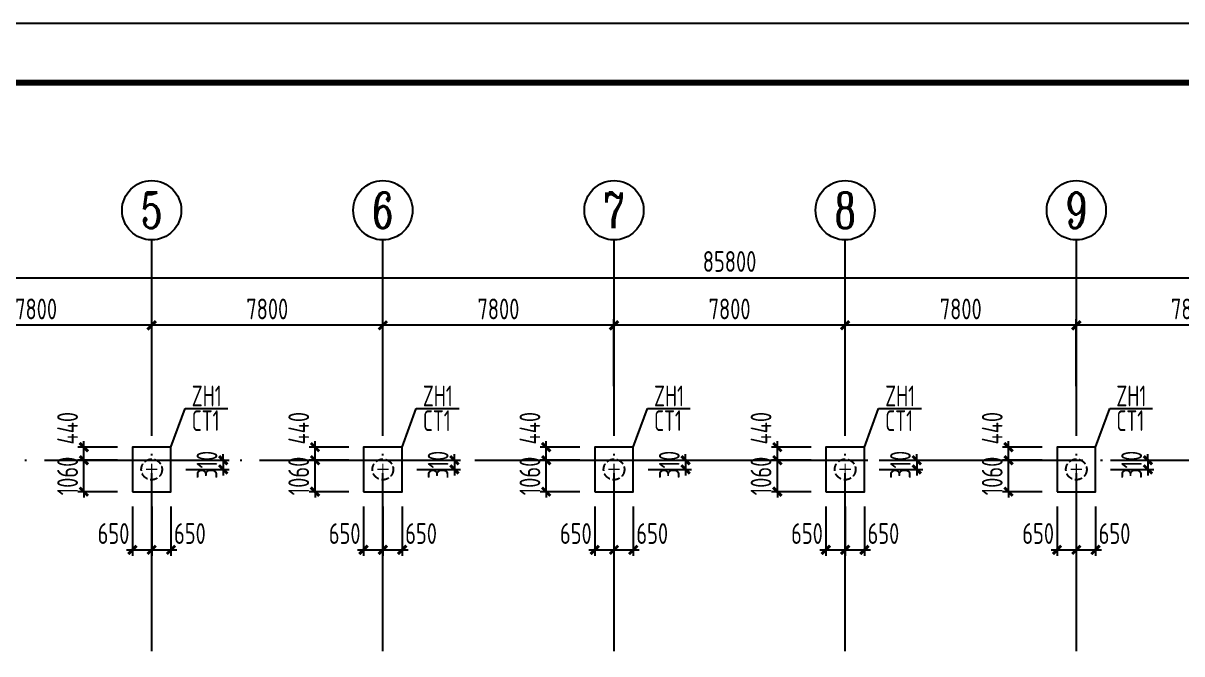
# Model space of a CAD drawing. Extents: x -2746917 to -971774, y -3334247 to -3250358.
# Drawn here: x -2413781 to -2394233, y -3284801 to -3274173 of the extents above; entities that cross this region are included whole.
import ezdxf
from ezdxf.enums import TextEntityAlignment as Align

# ---------------------------------------------------------------- set-up
doc = ezdxf.new("R2010")
doc.units = 0
doc.header["$LTSCALE"] = 1000
doc.header["$MEASUREMENT"] = 0
doc.header["$PDMODE"] = 35
doc.linetypes.add('DASH', pattern=[0.35, 0.25, -0.1])
doc.linetypes.add('DOTE', pattern=[2.42, 2, -0.2, 0.02, -0.2])
doc.layers.get('0').update_dxf_attribs({"linetype": 'CONTINUOUS'})
doc.layers.get('Defpoints').update_dxf_attribs({"linetype": 'CONTINUOUS'})
for name, color, linetype in [('AXIS', 253, 'DOTE'), ('COLU', 7, 'CONTINUOUS'), ('DIM', 3, 'CONTINUOUS'), ('NUM', 7, 'CONTINUOUS'), ('PUB_TITLE', 4, 'CONTINUOUS'), ('REIN', 1, 'CONTINUOUS'), ('TEXT', 7, 'CONTINUOUS'), ('桩基础', 7, 'CONTINUOUS')]:
    doc.layers.add(name, color=color, linetype=linetype)
doc.layers.add('yichutu', color=7, linetype='CONTINUOUS', true_color=0xffffff, plot=False)
doc.styles.add('TSSD_Axis', font='Complex.shx', dxfattribs={"width": 0.7, "bigfont": 'hztxt.shx'})
doc.styles.add('TSSD_Dimension', font='tssdeng.shx', dxfattribs={"width": 0.75, "bigfont": 'Hztxt.shx'})
doc.styles.add('TSSD_Rein', font='Tssdeng.shx', dxfattribs={"width": 0.75, "bigfont": 'hztxt.shx'})
doc.dimstyles.new('TSSD_200_100', dxfattribs={"dimtxt": 350, "dimasz": 100, "dimexe": 100, "dimexo": 250, "dimgap": 100, "dimtad": 1, "dimdec": 0, "dimlfac": 2, "dimzin": 0, "dimdsep": 46, "dimtxsty": 'TSSD_Dimension', "dimblk": 'ARCHTICK', "dimcen": 0, "dimdle": 100, "dimclrt": 7, "dimadec": 0, "dimazin": 0, "dimtfac": 1, "dimtdec": 0, "dimtix": 1, "dimtmove": 2, "dimatfit": 3, "dimfxl": 1, "dimtolj": 1, "dimtzin": 0, "dimarcsym": 0})

# ---------------------------------------------------------------- blocks, each defined once
blk = doc.blocks.new('ts_axno')
at = {"color": 0, "linetype": 'ByBlock', "lineweight": -2}
blk.add_circle((0, 0), 0.5, dxfattribs=at)
at = {"color": 0, "linetype": 'ByBlock', "lineweight": -2, "style": 'TSSD_Axis', "width": 0.7}
blk.add_attdef('A', text='', height=0.6, dxfattribs=at).set_placement((0, 0), align=Align.MIDDLE_CENTER)
blk = doc.blocks.new('_ArchTick')
at = {"color": 0, "const_width": 0.5}
blk.add_lwpolyline([(-0.71, -0.71), (0.71, 0.71)], dxfattribs=at)
blk = doc.blocks.new('*D2367')
at = {"layer": 'Defpoints', "color": 0, "ltscale": 1.5}
for p in [(-2396013, -3279264), (-2396013, -3280539), (-2392113, -3280539)]:
    blk.add_point(p, dxfattribs=at)
at = {"layer": 'DIM', "color": 0, "lineweight": -2, "ltscale": 1.5}
for p, q in [((-2396013, -3280289), (-2396013, -3279164)), ((-2392113, -3280289), (-2392113, -3279164)), ((-2392013, -3279264), (-2396113, -3279264))]:
    blk.add_line(p, q, dxfattribs=at)
at = {"layer": 'DIM', "color": 0, "lineweight": -2, "ltscale": 1.5, "xscale": 100, "yscale": 100, "zscale": 100, "rotation": 180}
blk.add_blockref('_ArchTick', (-2396013, -3279264), dxfattribs=at)
at = {"layer": 'DIM', "color": 0, "lineweight": -2, "ltscale": 1.5, "xscale": 100, "yscale": 100, "zscale": 100}
blk.add_blockref('_ArchTick', (-2392113, -3279264), dxfattribs=at)
at = {"layer": 'DIM', "color": 7, "ltscale": 1.5, "insert": (-2394063, -3278989), "char_height": 350, "attachment_point": 5, "style": 'TSSD_Dimension'}
blk.add_mtext('\\A1;7800', dxfattribs=at)
blk = doc.blocks.new('*D2368')
at = {"layer": 'Defpoints', "color": 0, "ltscale": 1.5}
for p in [(-2399913, -3279264), (-2399913, -3280539), (-2396013, -3280539)]:
    blk.add_point(p, dxfattribs=at)
at = {"layer": 'DIM', "color": 0, "lineweight": -2, "ltscale": 1.5}
for p, q in [((-2399913, -3280289), (-2399913, -3279164)), ((-2396013, -3280289), (-2396013, -3279164)), ((-2395913, -3279264), (-2400013, -3279264))]:
    blk.add_line(p, q, dxfattribs=at)
at = {"layer": 'DIM', "color": 0, "lineweight": -2, "ltscale": 1.5, "xscale": 100, "yscale": 100, "zscale": 100, "rotation": 180}
blk.add_blockref('_ArchTick', (-2399913, -3279264), dxfattribs=at)
at = {"layer": 'DIM', "color": 0, "lineweight": -2, "ltscale": 1.5, "xscale": 100, "yscale": 100, "zscale": 100}
blk.add_blockref('_ArchTick', (-2396013, -3279264), dxfattribs=at)
at = {"layer": 'DIM', "color": 7, "ltscale": 1.5, "insert": (-2397963, -3278989), "char_height": 350, "attachment_point": 5, "style": 'TSSD_Dimension'}
blk.add_mtext('\\A1;7800', dxfattribs=at)
blk = doc.blocks.new('*D2369')
at = {"layer": 'Defpoints', "color": 0, "ltscale": 1.5}
for p in [(-2403813, -3279264), (-2403813, -3280539), (-2399913, -3280539)]:
    blk.add_point(p, dxfattribs=at)
at = {"layer": 'DIM', "color": 0, "lineweight": -2, "ltscale": 1.5}
for p, q in [((-2403813, -3280289), (-2403813, -3279164)), ((-2399913, -3280289), (-2399913, -3279164)), ((-2399813, -3279264), (-2403913, -3279264))]:
    blk.add_line(p, q, dxfattribs=at)
at = {"layer": 'DIM', "color": 0, "lineweight": -2, "ltscale": 1.5, "xscale": 100, "yscale": 100, "zscale": 100, "rotation": 180}
blk.add_blockref('_ArchTick', (-2403813, -3279264), dxfattribs=at)
at = {"layer": 'DIM', "color": 0, "lineweight": -2, "ltscale": 1.5, "xscale": 100, "yscale": 100, "zscale": 100}
blk.add_blockref('_ArchTick', (-2399913, -3279264), dxfattribs=at)
at = {"layer": 'DIM', "color": 7, "ltscale": 1.5, "insert": (-2401863, -3278989), "char_height": 350, "attachment_point": 5, "style": 'TSSD_Dimension'}
blk.add_mtext('\\A1;7800', dxfattribs=at)
blk = doc.blocks.new('*D2370')
at = {"layer": 'Defpoints', "color": 0, "ltscale": 1.5}
for p in [(-2407713, -3279264), (-2407713, -3280539), (-2403813, -3280539)]:
    blk.add_point(p, dxfattribs=at)
at = {"layer": 'DIM', "color": 0, "lineweight": -2, "ltscale": 1.5}
for p, q in [((-2407713, -3280289), (-2407713, -3279164)), ((-2403813, -3280289), (-2403813, -3279164)), ((-2403713, -3279264), (-2407813, -3279264))]:
    blk.add_line(p, q, dxfattribs=at)
at = {"layer": 'DIM', "color": 0, "lineweight": -2, "ltscale": 1.5, "xscale": 100, "yscale": 100, "zscale": 100, "rotation": 180}
blk.add_blockref('_ArchTick', (-2407713, -3279264), dxfattribs=at)
at = {"layer": 'DIM', "color": 0, "lineweight": -2, "ltscale": 1.5, "xscale": 100, "yscale": 100, "zscale": 100}
blk.add_blockref('_ArchTick', (-2403813, -3279264), dxfattribs=at)
at = {"layer": 'DIM', "color": 7, "ltscale": 1.5, "insert": (-2405763, -3278989), "char_height": 350, "attachment_point": 5, "style": 'TSSD_Dimension'}
blk.add_mtext('\\A1;7800', dxfattribs=at)
blk = doc.blocks.new('*D2371')
at = {"layer": 'Defpoints', "color": 0, "ltscale": 1.5}
for p in [(-2411613, -3279264), (-2411613, -3280539), (-2407713, -3280539)]:
    blk.add_point(p, dxfattribs=at)
at = {"layer": 'DIM', "color": 0, "lineweight": -2, "ltscale": 1.5}
for p, q in [((-2411613, -3280289), (-2411613, -3279164)), ((-2407713, -3280289), (-2407713, -3279164)), ((-2407613, -3279264), (-2411713, -3279264))]:
    blk.add_line(p, q, dxfattribs=at)
at = {"layer": 'DIM', "color": 0, "lineweight": -2, "ltscale": 1.5, "xscale": 100, "yscale": 100, "zscale": 100, "rotation": 180}
blk.add_blockref('_ArchTick', (-2411613, -3279264), dxfattribs=at)
at = {"layer": 'DIM', "color": 0, "lineweight": -2, "ltscale": 1.5, "xscale": 100, "yscale": 100, "zscale": 100}
blk.add_blockref('_ArchTick', (-2407713, -3279264), dxfattribs=at)
at = {"layer": 'DIM', "color": 7, "ltscale": 1.5, "insert": (-2409663, -3278989), "char_height": 350, "attachment_point": 5, "style": 'TSSD_Dimension'}
blk.add_mtext('\\A1;7800', dxfattribs=at)
blk = doc.blocks.new('*D2372')
at = {"layer": 'Defpoints', "color": 0, "ltscale": 1.5}
for p in [(-2415513, -3279264), (-2415513, -3280539), (-2411613, -3280539)]:
    blk.add_point(p, dxfattribs=at)
at = {"layer": 'DIM', "color": 0, "lineweight": -2, "ltscale": 1.5}
for p, q in [((-2415513, -3280289), (-2415513, -3279164)), ((-2411613, -3280289), (-2411613, -3279164)), ((-2411513, -3279264), (-2415613, -3279264))]:
    blk.add_line(p, q, dxfattribs=at)
at = {"layer": 'DIM', "color": 0, "lineweight": -2, "ltscale": 1.5, "xscale": 100, "yscale": 100, "zscale": 100, "rotation": 180}
blk.add_blockref('_ArchTick', (-2415513, -3279264), dxfattribs=at)
at = {"layer": 'DIM', "color": 0, "lineweight": -2, "ltscale": 1.5, "xscale": 100, "yscale": 100, "zscale": 100}
blk.add_blockref('_ArchTick', (-2411613, -3279264), dxfattribs=at)
at = {"layer": 'DIM', "color": 7, "ltscale": 1.5, "insert": (-2413563, -3278989), "char_height": 350, "attachment_point": 5, "style": 'TSSD_Dimension'}
blk.add_mtext('\\A1;7800', dxfattribs=at)
blk = doc.blocks.new('*D2375')
at = {"layer": 'Defpoints', "color": 0, "ltscale": 1.5}
for p in [(-2380413, -3278464), (-2423313, -3280539), (-2380413, -3280539)]:
    blk.add_point(p, dxfattribs=at)
at = {"layer": 'DIM', "color": 0, "lineweight": -2, "ltscale": 1.5}
for p, q in [((-2423313, -3280289), (-2423313, -3278364)), ((-2380413, -3280289), (-2380413, -3278364)), ((-2423413, -3278464), (-2380313, -3278464))]:
    blk.add_line(p, q, dxfattribs=at)
at = {"layer": 'DIM', "color": 0, "lineweight": -2, "ltscale": 1.5, "xscale": 100, "yscale": 100, "zscale": 100, "rotation": 180}
blk.add_blockref('_ArchTick', (-2423313, -3278464), dxfattribs=at)
at = {"layer": 'DIM', "color": 0, "lineweight": -2, "ltscale": 1.5, "xscale": 100, "yscale": 100, "zscale": 100}
blk.add_blockref('_ArchTick', (-2380413, -3278464), dxfattribs=at)
at = {"layer": 'DIM', "color": 7, "ltscale": 1.5, "insert": (-2401863, -3278189), "char_height": 350, "attachment_point": 5, "style": 'TSSD_Dimension'}
blk.add_mtext('\\A1;85800', dxfattribs=at)
blk = doc.blocks.new('A$C4DB71547')
at = {"layer": 'REIN', "color": 4, "const_width": 20}
for points in [[(-75, 10), (117, 10)], [(21, 106), (21, -86)]]:
    blk.add_lwpolyline(points, dxfattribs=at)
blk = doc.blocks.new('*D2466')
at = {"layer": 'Defpoints', "color": 0, "ltscale": 1.5}
for p in [(-2412757, -3281539), (-2411938, -3281539), (-2411938, -3282069)]:
    blk.add_point(p, dxfattribs=at)
at = {"layer": 'DIM', "color": 0, "lineweight": -2, "ltscale": 1.5}
for p, q in [((-2412757, -3281539), (-2412757, -3281439)), ((-2412188, -3281539), (-2412857, -3281539)), ((-2412757, -3282069), (-2412757, -3281539)), ((-2412188, -3282069), (-2412857, -3282069)), ((-2412757, -3282069), (-2412757, -3282169))]:
    blk.add_line(p, q, dxfattribs=at)
at = {"layer": 'DIM', "color": 0, "lineweight": -2, "ltscale": 1.5, "xscale": 100, "yscale": 100, "zscale": 100}
for p, rotation in [((-2412757, -3281539), 270), ((-2412757, -3282069), 90)]:
    blk.add_blockref('_ArchTick', p, dxfattribs=dict(at, rotation=rotation))
at = {"layer": 'DIM', "color": 7, "ltscale": 1.5, "insert": (-2413032, -3281804), "char_height": 350, "attachment_point": 5, "rotation": 90, "style": 'TSSD_Dimension'}
blk.add_mtext('\\A1;1060', dxfattribs=at)
blk = doc.blocks.new('*D2467')
at = {"layer": 'Defpoints', "color": 0, "ltscale": 1.5}
for p in [(-2412757, -3281319), (-2411938, -3281319), (-2411938, -3281539)]:
    blk.add_point(p, dxfattribs=at)
at = {"layer": 'DIM', "color": 0, "lineweight": -2, "ltscale": 1.5}
for p, q in [((-2412188, -3281319), (-2412857, -3281319)), ((-2412757, -3281639), (-2412757, -3281219)), ((-2412188, -3281539), (-2412857, -3281539))]:
    blk.add_line(p, q, dxfattribs=at)
at = {"layer": 'DIM', "color": 0, "lineweight": -2, "ltscale": 1.5, "xscale": 100, "yscale": 100, "zscale": 100}
for p, rotation in [((-2412757, -3281319), 90), ((-2412757, -3281539), 270)]:
    blk.add_blockref('_ArchTick', p, dxfattribs=dict(at, rotation=rotation))
at = {"layer": 'DIM', "color": 7, "ltscale": 1.5, "insert": (-2413032, -3280999), "char_height": 350, "attachment_point": 5, "rotation": 90, "style": 'TSSD_Dimension'}
blk.add_mtext('\\A1;440', dxfattribs=at)
blk = doc.blocks.new('*D2468')
at = {"layer": 'Defpoints', "color": 0, "ltscale": 1.5}
for p in [(-2411288, -3281539), (-2411288, -3281694), (-2410405, -3281694)]:
    blk.add_point(p, dxfattribs=at)
at = {"layer": 'DIM', "color": 0, "lineweight": -2, "ltscale": 1.5}
for p, q in [((-2410405, -3281539), (-2410405, -3281439)), ((-2411038, -3281539), (-2410305, -3281539)), ((-2411038, -3281694), (-2410305, -3281694)), ((-2410405, -3281539), (-2410405, -3281694)), ((-2410405, -3281694), (-2410405, -3281794))]:
    blk.add_line(p, q, dxfattribs=at)
at = {"layer": 'DIM', "color": 0, "lineweight": -2, "ltscale": 1.5, "xscale": 100, "yscale": 100, "zscale": 100}
for p, rotation in [((-2410405, -3281539), 270), ((-2410405, -3281694), 90)]:
    blk.add_blockref('_ArchTick', p, dxfattribs=dict(at, rotation=rotation))
at = {"layer": 'DIM', "color": 7, "ltscale": 1.5, "insert": (-2410680, -3281616), "char_height": 350, "attachment_point": 5, "rotation": 90, "style": 'TSSD_Dimension'}
blk.add_mtext('\\A1;310', dxfattribs=at)
blk = doc.blocks.new('*D2464')
at = {"layer": 'Defpoints', "color": 0, "ltscale": 1.5}
for p in [(-2411938, -3282069), (-2411613, -3282069), (-2411613, -3283049)]:
    blk.add_point(p, dxfattribs=at)
at = {"layer": 'DIM', "color": 0, "lineweight": -2, "ltscale": 1.5}
for p, q in [((-2411938, -3282319), (-2411938, -3283149)), ((-2411613, -3282319), (-2411613, -3283149)), ((-2412038, -3283049), (-2411513, -3283049))]:
    blk.add_line(p, q, dxfattribs=at)
at = {"layer": 'DIM', "color": 0, "lineweight": -2, "ltscale": 1.5, "xscale": 100, "yscale": 100, "zscale": 100, "rotation": 180}
blk.add_blockref('_ArchTick', (-2411938, -3283049), dxfattribs=at)
at = {"layer": 'DIM', "color": 0, "lineweight": -2, "ltscale": 1.5, "xscale": 100, "yscale": 100, "zscale": 100}
blk.add_blockref('_ArchTick', (-2411613, -3283049), dxfattribs=at)
at = {"layer": 'DIM', "color": 7, "ltscale": 1.5, "insert": (-2412257, -3282774), "char_height": 350, "attachment_point": 5, "style": 'TSSD_Dimension'}
blk.add_mtext('\\A1;650', dxfattribs=at)
blk = doc.blocks.new('*D2465')
at = {"layer": 'Defpoints', "color": 0, "ltscale": 1.5}
for p in [(-2411613, -3282069), (-2411288, -3282069), (-2411288, -3283049)]:
    blk.add_point(p, dxfattribs=at)
at = {"layer": 'DIM', "color": 0, "lineweight": -2, "ltscale": 1.5}
for p, q in [((-2411613, -3282319), (-2411613, -3283149)), ((-2411288, -3282319), (-2411288, -3283149)), ((-2411713, -3283049), (-2411188, -3283049))]:
    blk.add_line(p, q, dxfattribs=at)
at = {"layer": 'DIM', "color": 0, "lineweight": -2, "ltscale": 1.5, "xscale": 100, "yscale": 100, "zscale": 100, "rotation": 180}
blk.add_blockref('_ArchTick', (-2411613, -3283049), dxfattribs=at)
at = {"layer": 'DIM', "color": 0, "lineweight": -2, "ltscale": 1.5, "xscale": 100, "yscale": 100, "zscale": 100}
blk.add_blockref('_ArchTick', (-2411288, -3283049), dxfattribs=at)
at = {"layer": 'DIM', "color": 7, "ltscale": 1.5, "insert": (-2410968, -3282774), "char_height": 350, "attachment_point": 5, "style": 'TSSD_Dimension'}
blk.add_mtext('\\A1;650', dxfattribs=at)
blk = doc.blocks.new('*D2480')
at = {"layer": 'Defpoints', "color": 0, "ltscale": 1.5}
for p in [(-2408857, -3281539), (-2408038, -3281539), (-2408038, -3282069)]:
    blk.add_point(p, dxfattribs=at)
at = {"layer": 'DIM', "color": 0, "lineweight": -2, "ltscale": 1.5}
for p, q in [((-2408857, -3281539), (-2408857, -3281439)), ((-2408288, -3281539), (-2408957, -3281539)), ((-2408857, -3282069), (-2408857, -3281539)), ((-2408288, -3282069), (-2408957, -3282069)), ((-2408857, -3282069), (-2408857, -3282169))]:
    blk.add_line(p, q, dxfattribs=at)
at = {"layer": 'DIM', "color": 0, "lineweight": -2, "ltscale": 1.5, "xscale": 100, "yscale": 100, "zscale": 100}
for p, rotation in [((-2408857, -3281539), 270), ((-2408857, -3282069), 90)]:
    blk.add_blockref('_ArchTick', p, dxfattribs=dict(at, rotation=rotation))
at = {"layer": 'DIM', "color": 7, "ltscale": 1.5, "insert": (-2409132, -3281804), "char_height": 350, "attachment_point": 5, "rotation": 90, "style": 'TSSD_Dimension'}
blk.add_mtext('\\A1;1060', dxfattribs=at)
blk = doc.blocks.new('*D2481')
at = {"layer": 'Defpoints', "color": 0, "ltscale": 1.5}
for p in [(-2408857, -3281319), (-2408038, -3281319), (-2408038, -3281539)]:
    blk.add_point(p, dxfattribs=at)
at = {"layer": 'DIM', "color": 0, "lineweight": -2, "ltscale": 1.5}
for p, q in [((-2408288, -3281319), (-2408957, -3281319)), ((-2408857, -3281639), (-2408857, -3281219)), ((-2408288, -3281539), (-2408957, -3281539))]:
    blk.add_line(p, q, dxfattribs=at)
at = {"layer": 'DIM', "color": 0, "lineweight": -2, "ltscale": 1.5, "xscale": 100, "yscale": 100, "zscale": 100}
for p, rotation in [((-2408857, -3281319), 90), ((-2408857, -3281539), 270)]:
    blk.add_blockref('_ArchTick', p, dxfattribs=dict(at, rotation=rotation))
at = {"layer": 'DIM', "color": 7, "ltscale": 1.5, "insert": (-2409132, -3280999), "char_height": 350, "attachment_point": 5, "rotation": 90, "style": 'TSSD_Dimension'}
blk.add_mtext('\\A1;440', dxfattribs=at)
blk = doc.blocks.new('*D2482')
at = {"layer": 'Defpoints', "color": 0, "ltscale": 1.5}
for p in [(-2407388, -3281539), (-2407388, -3281694), (-2406505, -3281694)]:
    blk.add_point(p, dxfattribs=at)
at = {"layer": 'DIM', "color": 0, "lineweight": -2, "ltscale": 1.5}
for p, q in [((-2406505, -3281539), (-2406505, -3281439)), ((-2407138, -3281539), (-2406405, -3281539)), ((-2407138, -3281694), (-2406405, -3281694)), ((-2406505, -3281539), (-2406505, -3281694)), ((-2406505, -3281694), (-2406505, -3281794))]:
    blk.add_line(p, q, dxfattribs=at)
at = {"layer": 'DIM', "color": 0, "lineweight": -2, "ltscale": 1.5, "xscale": 100, "yscale": 100, "zscale": 100}
for p, rotation in [((-2406505, -3281539), 270), ((-2406505, -3281694), 90)]:
    blk.add_blockref('_ArchTick', p, dxfattribs=dict(at, rotation=rotation))
at = {"layer": 'DIM', "color": 7, "ltscale": 1.5, "insert": (-2406780, -3281616), "char_height": 350, "attachment_point": 5, "rotation": 90, "style": 'TSSD_Dimension'}
blk.add_mtext('\\A1;310', dxfattribs=at)
blk = doc.blocks.new('*D2478')
at = {"layer": 'Defpoints', "color": 0, "ltscale": 1.5}
for p in [(-2408038, -3282069), (-2407713, -3282069), (-2407713, -3283049)]:
    blk.add_point(p, dxfattribs=at)
at = {"layer": 'DIM', "color": 0, "lineweight": -2, "ltscale": 1.5}
for p, q in [((-2408038, -3282319), (-2408038, -3283149)), ((-2407713, -3282319), (-2407713, -3283149)), ((-2408138, -3283049), (-2407613, -3283049))]:
    blk.add_line(p, q, dxfattribs=at)
at = {"layer": 'DIM', "color": 0, "lineweight": -2, "ltscale": 1.5, "xscale": 100, "yscale": 100, "zscale": 100, "rotation": 180}
blk.add_blockref('_ArchTick', (-2408038, -3283049), dxfattribs=at)
at = {"layer": 'DIM', "color": 0, "lineweight": -2, "ltscale": 1.5, "xscale": 100, "yscale": 100, "zscale": 100}
blk.add_blockref('_ArchTick', (-2407713, -3283049), dxfattribs=at)
at = {"layer": 'DIM', "color": 7, "ltscale": 1.5, "insert": (-2408357, -3282774), "char_height": 350, "attachment_point": 5, "style": 'TSSD_Dimension'}
blk.add_mtext('\\A1;650', dxfattribs=at)
blk = doc.blocks.new('*D2479')
at = {"layer": 'Defpoints', "color": 0, "ltscale": 1.5}
for p in [(-2407713, -3282069), (-2407388, -3282069), (-2407388, -3283049)]:
    blk.add_point(p, dxfattribs=at)
at = {"layer": 'DIM', "color": 0, "lineweight": -2, "ltscale": 1.5}
for p, q in [((-2407713, -3282319), (-2407713, -3283149)), ((-2407388, -3282319), (-2407388, -3283149)), ((-2407813, -3283049), (-2407288, -3283049))]:
    blk.add_line(p, q, dxfattribs=at)
at = {"layer": 'DIM', "color": 0, "lineweight": -2, "ltscale": 1.5, "xscale": 100, "yscale": 100, "zscale": 100, "rotation": 180}
blk.add_blockref('_ArchTick', (-2407713, -3283049), dxfattribs=at)
at = {"layer": 'DIM', "color": 0, "lineweight": -2, "ltscale": 1.5, "xscale": 100, "yscale": 100, "zscale": 100}
blk.add_blockref('_ArchTick', (-2407388, -3283049), dxfattribs=at)
at = {"layer": 'DIM', "color": 7, "ltscale": 1.5, "insert": (-2407068, -3282774), "char_height": 350, "attachment_point": 5, "style": 'TSSD_Dimension'}
blk.add_mtext('\\A1;650', dxfattribs=at)
blk = doc.blocks.new('*D2494')
at = {"layer": 'Defpoints', "color": 0, "ltscale": 1.5}
for p in [(-2404957, -3281539), (-2404138, -3281539), (-2404138, -3282069)]:
    blk.add_point(p, dxfattribs=at)
at = {"layer": 'DIM', "color": 0, "lineweight": -2, "ltscale": 1.5}
for p, q in [((-2404957, -3281539), (-2404957, -3281439)), ((-2404388, -3281539), (-2405057, -3281539)), ((-2404957, -3282069), (-2404957, -3281539)), ((-2404388, -3282069), (-2405057, -3282069)), ((-2404957, -3282069), (-2404957, -3282169))]:
    blk.add_line(p, q, dxfattribs=at)
at = {"layer": 'DIM', "color": 0, "lineweight": -2, "ltscale": 1.5, "xscale": 100, "yscale": 100, "zscale": 100}
for p, rotation in [((-2404957, -3281539), 270), ((-2404957, -3282069), 90)]:
    blk.add_blockref('_ArchTick', p, dxfattribs=dict(at, rotation=rotation))
at = {"layer": 'DIM', "color": 7, "ltscale": 1.5, "insert": (-2405232, -3281804), "char_height": 350, "attachment_point": 5, "rotation": 90, "style": 'TSSD_Dimension'}
blk.add_mtext('\\A1;1060', dxfattribs=at)
blk = doc.blocks.new('*D2495')
at = {"layer": 'Defpoints', "color": 0, "ltscale": 1.5}
for p in [(-2404957, -3281319), (-2404138, -3281319), (-2404138, -3281539)]:
    blk.add_point(p, dxfattribs=at)
at = {"layer": 'DIM', "color": 0, "lineweight": -2, "ltscale": 1.5}
for p, q in [((-2404388, -3281319), (-2405057, -3281319)), ((-2404957, -3281639), (-2404957, -3281219)), ((-2404388, -3281539), (-2405057, -3281539))]:
    blk.add_line(p, q, dxfattribs=at)
at = {"layer": 'DIM', "color": 0, "lineweight": -2, "ltscale": 1.5, "xscale": 100, "yscale": 100, "zscale": 100}
for p, rotation in [((-2404957, -3281319), 90), ((-2404957, -3281539), 270)]:
    blk.add_blockref('_ArchTick', p, dxfattribs=dict(at, rotation=rotation))
at = {"layer": 'DIM', "color": 7, "ltscale": 1.5, "insert": (-2405232, -3280999), "char_height": 350, "attachment_point": 5, "rotation": 90, "style": 'TSSD_Dimension'}
blk.add_mtext('\\A1;440', dxfattribs=at)
blk = doc.blocks.new('*D2496')
at = {"layer": 'Defpoints', "color": 0, "ltscale": 1.5}
for p in [(-2403488, -3281539), (-2403488, -3281694), (-2402605, -3281694)]:
    blk.add_point(p, dxfattribs=at)
at = {"layer": 'DIM', "color": 0, "lineweight": -2, "ltscale": 1.5}
for p, q in [((-2402605, -3281539), (-2402605, -3281439)), ((-2403238, -3281539), (-2402505, -3281539)), ((-2403238, -3281694), (-2402505, -3281694)), ((-2402605, -3281539), (-2402605, -3281694)), ((-2402605, -3281694), (-2402605, -3281794))]:
    blk.add_line(p, q, dxfattribs=at)
at = {"layer": 'DIM', "color": 0, "lineweight": -2, "ltscale": 1.5, "xscale": 100, "yscale": 100, "zscale": 100}
for p, rotation in [((-2402605, -3281539), 270), ((-2402605, -3281694), 90)]:
    blk.add_blockref('_ArchTick', p, dxfattribs=dict(at, rotation=rotation))
at = {"layer": 'DIM', "color": 7, "ltscale": 1.5, "insert": (-2402880, -3281616), "char_height": 350, "attachment_point": 5, "rotation": 90, "style": 'TSSD_Dimension'}
blk.add_mtext('\\A1;310', dxfattribs=at)
blk = doc.blocks.new('*D2492')
at = {"layer": 'Defpoints', "color": 0, "ltscale": 1.5}
for p in [(-2404138, -3282069), (-2403813, -3282069), (-2403813, -3283049)]:
    blk.add_point(p, dxfattribs=at)
at = {"layer": 'DIM', "color": 0, "lineweight": -2, "ltscale": 1.5}
for p, q in [((-2404138, -3282319), (-2404138, -3283149)), ((-2403813, -3282319), (-2403813, -3283149)), ((-2404238, -3283049), (-2403713, -3283049))]:
    blk.add_line(p, q, dxfattribs=at)
at = {"layer": 'DIM', "color": 0, "lineweight": -2, "ltscale": 1.5, "xscale": 100, "yscale": 100, "zscale": 100, "rotation": 180}
blk.add_blockref('_ArchTick', (-2404138, -3283049), dxfattribs=at)
at = {"layer": 'DIM', "color": 0, "lineweight": -2, "ltscale": 1.5, "xscale": 100, "yscale": 100, "zscale": 100}
blk.add_blockref('_ArchTick', (-2403813, -3283049), dxfattribs=at)
at = {"layer": 'DIM', "color": 7, "ltscale": 1.5, "insert": (-2404457, -3282774), "char_height": 350, "attachment_point": 5, "style": 'TSSD_Dimension'}
blk.add_mtext('\\A1;650', dxfattribs=at)
blk = doc.blocks.new('*D2493')
at = {"layer": 'Defpoints', "color": 0, "ltscale": 1.5}
for p in [(-2403813, -3282069), (-2403488, -3282069), (-2403488, -3283049)]:
    blk.add_point(p, dxfattribs=at)
at = {"layer": 'DIM', "color": 0, "lineweight": -2, "ltscale": 1.5}
for p, q in [((-2403813, -3282319), (-2403813, -3283149)), ((-2403488, -3282319), (-2403488, -3283149)), ((-2403913, -3283049), (-2403388, -3283049))]:
    blk.add_line(p, q, dxfattribs=at)
at = {"layer": 'DIM', "color": 0, "lineweight": -2, "ltscale": 1.5, "xscale": 100, "yscale": 100, "zscale": 100, "rotation": 180}
blk.add_blockref('_ArchTick', (-2403813, -3283049), dxfattribs=at)
at = {"layer": 'DIM', "color": 0, "lineweight": -2, "ltscale": 1.5, "xscale": 100, "yscale": 100, "zscale": 100}
blk.add_blockref('_ArchTick', (-2403488, -3283049), dxfattribs=at)
at = {"layer": 'DIM', "color": 7, "ltscale": 1.5, "insert": (-2403168, -3282774), "char_height": 350, "attachment_point": 5, "style": 'TSSD_Dimension'}
blk.add_mtext('\\A1;650', dxfattribs=at)
blk = doc.blocks.new('*D2508')
at = {"layer": 'Defpoints', "color": 0, "ltscale": 1.5}
for p in [(-2401057, -3281539), (-2400238, -3281539), (-2400238, -3282069)]:
    blk.add_point(p, dxfattribs=at)
at = {"layer": 'DIM', "color": 0, "lineweight": -2, "ltscale": 1.5}
for p, q in [((-2401057, -3281539), (-2401057, -3281439)), ((-2400488, -3281539), (-2401157, -3281539)), ((-2401057, -3282069), (-2401057, -3281539)), ((-2400488, -3282069), (-2401157, -3282069)), ((-2401057, -3282069), (-2401057, -3282169))]:
    blk.add_line(p, q, dxfattribs=at)
at = {"layer": 'DIM', "color": 0, "lineweight": -2, "ltscale": 1.5, "xscale": 100, "yscale": 100, "zscale": 100}
for p, rotation in [((-2401057, -3281539), 270), ((-2401057, -3282069), 90)]:
    blk.add_blockref('_ArchTick', p, dxfattribs=dict(at, rotation=rotation))
at = {"layer": 'DIM', "color": 7, "ltscale": 1.5, "insert": (-2401332, -3281804), "char_height": 350, "attachment_point": 5, "rotation": 90, "style": 'TSSD_Dimension'}
blk.add_mtext('\\A1;1060', dxfattribs=at)
blk = doc.blocks.new('*D2509')
at = {"layer": 'Defpoints', "color": 0, "ltscale": 1.5}
for p in [(-2401057, -3281319), (-2400238, -3281319), (-2400238, -3281539)]:
    blk.add_point(p, dxfattribs=at)
at = {"layer": 'DIM', "color": 0, "lineweight": -2, "ltscale": 1.5}
for p, q in [((-2400488, -3281319), (-2401157, -3281319)), ((-2401057, -3281639), (-2401057, -3281219)), ((-2400488, -3281539), (-2401157, -3281539))]:
    blk.add_line(p, q, dxfattribs=at)
at = {"layer": 'DIM', "color": 0, "lineweight": -2, "ltscale": 1.5, "xscale": 100, "yscale": 100, "zscale": 100}
for p, rotation in [((-2401057, -3281319), 90), ((-2401057, -3281539), 270)]:
    blk.add_blockref('_ArchTick', p, dxfattribs=dict(at, rotation=rotation))
at = {"layer": 'DIM', "color": 7, "ltscale": 1.5, "insert": (-2401332, -3280999), "char_height": 350, "attachment_point": 5, "rotation": 90, "style": 'TSSD_Dimension'}
blk.add_mtext('\\A1;440', dxfattribs=at)
blk = doc.blocks.new('*D2510')
at = {"layer": 'Defpoints', "color": 0, "ltscale": 1.5}
for p in [(-2399588, -3281539), (-2399588, -3281694), (-2398705, -3281694)]:
    blk.add_point(p, dxfattribs=at)
at = {"layer": 'DIM', "color": 0, "lineweight": -2, "ltscale": 1.5}
for p, q in [((-2398705, -3281539), (-2398705, -3281439)), ((-2399338, -3281539), (-2398605, -3281539)), ((-2399338, -3281694), (-2398605, -3281694)), ((-2398705, -3281539), (-2398705, -3281694)), ((-2398705, -3281694), (-2398705, -3281794))]:
    blk.add_line(p, q, dxfattribs=at)
at = {"layer": 'DIM', "color": 0, "lineweight": -2, "ltscale": 1.5, "xscale": 100, "yscale": 100, "zscale": 100}
for p, rotation in [((-2398705, -3281539), 270), ((-2398705, -3281694), 90)]:
    blk.add_blockref('_ArchTick', p, dxfattribs=dict(at, rotation=rotation))
at = {"layer": 'DIM', "color": 7, "ltscale": 1.5, "insert": (-2398980, -3281616), "char_height": 350, "attachment_point": 5, "rotation": 90, "style": 'TSSD_Dimension'}
blk.add_mtext('\\A1;310', dxfattribs=at)
blk = doc.blocks.new('*D2506')
at = {"layer": 'Defpoints', "color": 0, "ltscale": 1.5}
for p in [(-2400238, -3282069), (-2399913, -3282069), (-2399913, -3283049)]:
    blk.add_point(p, dxfattribs=at)
at = {"layer": 'DIM', "color": 0, "lineweight": -2, "ltscale": 1.5}
for p, q in [((-2400238, -3282319), (-2400238, -3283149)), ((-2399913, -3282319), (-2399913, -3283149)), ((-2400338, -3283049), (-2399813, -3283049))]:
    blk.add_line(p, q, dxfattribs=at)
at = {"layer": 'DIM', "color": 0, "lineweight": -2, "ltscale": 1.5, "xscale": 100, "yscale": 100, "zscale": 100, "rotation": 180}
blk.add_blockref('_ArchTick', (-2400238, -3283049), dxfattribs=at)
at = {"layer": 'DIM', "color": 0, "lineweight": -2, "ltscale": 1.5, "xscale": 100, "yscale": 100, "zscale": 100}
blk.add_blockref('_ArchTick', (-2399913, -3283049), dxfattribs=at)
at = {"layer": 'DIM', "color": 7, "ltscale": 1.5, "insert": (-2400557, -3282774), "char_height": 350, "attachment_point": 5, "style": 'TSSD_Dimension'}
blk.add_mtext('\\A1;650', dxfattribs=at)
blk = doc.blocks.new('*D2507')
at = {"layer": 'Defpoints', "color": 0, "ltscale": 1.5}
for p in [(-2399913, -3282069), (-2399588, -3282069), (-2399588, -3283049)]:
    blk.add_point(p, dxfattribs=at)
at = {"layer": 'DIM', "color": 0, "lineweight": -2, "ltscale": 1.5}
for p, q in [((-2399913, -3282319), (-2399913, -3283149)), ((-2399588, -3282319), (-2399588, -3283149)), ((-2400013, -3283049), (-2399488, -3283049))]:
    blk.add_line(p, q, dxfattribs=at)
at = {"layer": 'DIM', "color": 0, "lineweight": -2, "ltscale": 1.5, "xscale": 100, "yscale": 100, "zscale": 100, "rotation": 180}
blk.add_blockref('_ArchTick', (-2399913, -3283049), dxfattribs=at)
at = {"layer": 'DIM', "color": 0, "lineweight": -2, "ltscale": 1.5, "xscale": 100, "yscale": 100, "zscale": 100}
blk.add_blockref('_ArchTick', (-2399588, -3283049), dxfattribs=at)
at = {"layer": 'DIM', "color": 7, "ltscale": 1.5, "insert": (-2399268, -3282774), "char_height": 350, "attachment_point": 5, "style": 'TSSD_Dimension'}
blk.add_mtext('\\A1;650', dxfattribs=at)
blk = doc.blocks.new('*D2522')
at = {"layer": 'Defpoints', "color": 0, "ltscale": 1.5}
for p in [(-2397157, -3281539), (-2396338, -3281539), (-2396338, -3282069)]:
    blk.add_point(p, dxfattribs=at)
at = {"layer": 'DIM', "color": 0, "lineweight": -2, "ltscale": 1.5}
for p, q in [((-2397157, -3281539), (-2397157, -3281439)), ((-2396588, -3281539), (-2397257, -3281539)), ((-2397157, -3282069), (-2397157, -3281539)), ((-2396588, -3282069), (-2397257, -3282069)), ((-2397157, -3282069), (-2397157, -3282169))]:
    blk.add_line(p, q, dxfattribs=at)
at = {"layer": 'DIM', "color": 0, "lineweight": -2, "ltscale": 1.5, "xscale": 100, "yscale": 100, "zscale": 100}
for p, rotation in [((-2397157, -3281539), 270), ((-2397157, -3282069), 90)]:
    blk.add_blockref('_ArchTick', p, dxfattribs=dict(at, rotation=rotation))
at = {"layer": 'DIM', "color": 7, "ltscale": 1.5, "insert": (-2397432, -3281804), "char_height": 350, "attachment_point": 5, "rotation": 90, "style": 'TSSD_Dimension'}
blk.add_mtext('\\A1;1060', dxfattribs=at)
blk = doc.blocks.new('*D2523')
at = {"layer": 'Defpoints', "color": 0, "ltscale": 1.5}
for p in [(-2397157, -3281319), (-2396338, -3281319), (-2396338, -3281539)]:
    blk.add_point(p, dxfattribs=at)
at = {"layer": 'DIM', "color": 0, "lineweight": -2, "ltscale": 1.5}
for p, q in [((-2396588, -3281319), (-2397257, -3281319)), ((-2397157, -3281639), (-2397157, -3281219)), ((-2396588, -3281539), (-2397257, -3281539))]:
    blk.add_line(p, q, dxfattribs=at)
at = {"layer": 'DIM', "color": 0, "lineweight": -2, "ltscale": 1.5, "xscale": 100, "yscale": 100, "zscale": 100}
for p, rotation in [((-2397157, -3281319), 90), ((-2397157, -3281539), 270)]:
    blk.add_blockref('_ArchTick', p, dxfattribs=dict(at, rotation=rotation))
at = {"layer": 'DIM', "color": 7, "ltscale": 1.5, "insert": (-2397432, -3280999), "char_height": 350, "attachment_point": 5, "rotation": 90, "style": 'TSSD_Dimension'}
blk.add_mtext('\\A1;440', dxfattribs=at)
blk = doc.blocks.new('*D2524')
at = {"layer": 'Defpoints', "color": 0, "ltscale": 1.5}
for p in [(-2395688, -3281539), (-2395688, -3281694), (-2394805, -3281694)]:
    blk.add_point(p, dxfattribs=at)
at = {"layer": 'DIM', "color": 0, "lineweight": -2, "ltscale": 1.5}
for p, q in [((-2394805, -3281539), (-2394805, -3281439)), ((-2395438, -3281539), (-2394705, -3281539)), ((-2395438, -3281694), (-2394705, -3281694)), ((-2394805, -3281539), (-2394805, -3281694)), ((-2394805, -3281694), (-2394805, -3281794))]:
    blk.add_line(p, q, dxfattribs=at)
at = {"layer": 'DIM', "color": 0, "lineweight": -2, "ltscale": 1.5, "xscale": 100, "yscale": 100, "zscale": 100}
for p, rotation in [((-2394805, -3281539), 270), ((-2394805, -3281694), 90)]:
    blk.add_blockref('_ArchTick', p, dxfattribs=dict(at, rotation=rotation))
at = {"layer": 'DIM', "color": 7, "ltscale": 1.5, "insert": (-2395080, -3281616), "char_height": 350, "attachment_point": 5, "rotation": 90, "style": 'TSSD_Dimension'}
blk.add_mtext('\\A1;310', dxfattribs=at)
blk = doc.blocks.new('*D2520')
at = {"layer": 'Defpoints', "color": 0, "ltscale": 1.5}
for p in [(-2396338, -3282069), (-2396013, -3282069), (-2396013, -3283049)]:
    blk.add_point(p, dxfattribs=at)
at = {"layer": 'DIM', "color": 0, "lineweight": -2, "ltscale": 1.5}
for p, q in [((-2396338, -3282319), (-2396338, -3283149)), ((-2396013, -3282319), (-2396013, -3283149)), ((-2396438, -3283049), (-2395913, -3283049))]:
    blk.add_line(p, q, dxfattribs=at)
at = {"layer": 'DIM', "color": 0, "lineweight": -2, "ltscale": 1.5, "xscale": 100, "yscale": 100, "zscale": 100, "rotation": 180}
blk.add_blockref('_ArchTick', (-2396338, -3283049), dxfattribs=at)
at = {"layer": 'DIM', "color": 0, "lineweight": -2, "ltscale": 1.5, "xscale": 100, "yscale": 100, "zscale": 100}
blk.add_blockref('_ArchTick', (-2396013, -3283049), dxfattribs=at)
at = {"layer": 'DIM', "color": 7, "ltscale": 1.5, "insert": (-2396657, -3282774), "char_height": 350, "attachment_point": 5, "style": 'TSSD_Dimension'}
blk.add_mtext('\\A1;650', dxfattribs=at)
blk = doc.blocks.new('*D2521')
at = {"layer": 'Defpoints', "color": 0, "ltscale": 1.5}
for p in [(-2396013, -3282069), (-2395688, -3282069), (-2395688, -3283049)]:
    blk.add_point(p, dxfattribs=at)
at = {"layer": 'DIM', "color": 0, "lineweight": -2, "ltscale": 1.5}
for p, q in [((-2396013, -3282319), (-2396013, -3283149)), ((-2395688, -3282319), (-2395688, -3283149)), ((-2396113, -3283049), (-2395588, -3283049))]:
    blk.add_line(p, q, dxfattribs=at)
at = {"layer": 'DIM', "color": 0, "lineweight": -2, "ltscale": 1.5, "xscale": 100, "yscale": 100, "zscale": 100, "rotation": 180}
blk.add_blockref('_ArchTick', (-2396013, -3283049), dxfattribs=at)
at = {"layer": 'DIM', "color": 0, "lineweight": -2, "ltscale": 1.5, "xscale": 100, "yscale": 100, "zscale": 100}
blk.add_blockref('_ArchTick', (-2395688, -3283049), dxfattribs=at)
at = {"layer": 'DIM', "color": 7, "ltscale": 1.5, "insert": (-2395368, -3282774), "char_height": 350, "attachment_point": 5, "style": 'TSSD_Dimension'}
blk.add_mtext('\\A1;650', dxfattribs=at)
blk = doc.blocks.new('yct-743-420-74300-42000-100-2002.0')
at = {"layer": 'yichutu', "color": 7, "true_color": 0xffffff}
blk.add_lwpolyline([(0, 0), (0, 42000), (74300, 42000), (74300, 0)], close=True, dxfattribs=at)
blk = doc.blocks.new('A$C6B365CFD')
at = {"layer": 'PUB_TITLE'}
blk.add_lwpolyline([(-70467, -17093), (-70467, 24907), (3833, 24907), (3833, -17093)], close=True, dxfattribs=at)
at = {"layer": 'PUB_TITLE', "const_width": 100}
blk.add_lwpolyline([(2833, -16093), (2833, 23907), (-69753, 23907), (-69753, -16093), (2833, -16093)], dxfattribs=at)

msp = doc.modelspace()

# ---------------------------------------------------------------- linework, layer by layer
at = {"layer": 'AXIS', "ltscale": 1.5}
for p, q in [((-2411612.72, -3306538.58), (-2411612.72, -3280538.58)), ((-2407712.72, -3306538.58), (-2407712.72, -3280538.58)), ((-2403812.72, -3306538.58), (-2403812.72, -3280538.58)), ((-2399912.72, -3306538.58), (-2399912.72, -3280538.58)), ((-2396012.72, -3306538.58), (-2396012.72, -3280538.58)), ((-2424312.72, -3281538.58), (-2379412.72, -3281538.58))]:
    msp.add_line(p, q, dxfattribs=at)
at = {"layer": 'COLU'}
for points in [[(-2411937.72, -3282068.58), (-2411287.72, -3282068.58), (-2411287.72, -3281318.58), (-2411937.72, -3281318.58)], [(-2408037.72, -3282068.58), (-2407387.72, -3282068.58), (-2407387.72, -3281318.58), (-2408037.72, -3281318.58)], [(-2404137.72, -3282068.58), (-2403487.72, -3282068.58), (-2403487.72, -3281318.58), (-2404137.72, -3281318.58)], [(-2400237.72, -3282068.58), (-2399587.72, -3282068.58), (-2399587.72, -3281318.58), (-2400237.72, -3281318.58)], [(-2396337.72, -3282068.58), (-2395687.72, -3282068.58), (-2395687.72, -3281318.58), (-2396337.72, -3281318.58)]]:
    msp.add_lwpolyline(points, close=True, dxfattribs=at)
at = {"layer": 'NUM', "ltscale": 1.5}
for p, q in [((-2411612.72, -3280538.58), (-2411612.72, -3277825.93)), ((-2407712.72, -3280538.58), (-2407712.72, -3277825.93)), ((-2403812.72, -3280538.58), (-2403812.72, -3277825.93)), ((-2399912.72, -3280538.58), (-2399912.72, -3277825.93)), ((-2396012.72, -3280538.58), (-2396012.72, -3277825.93))]:
    msp.add_line(p, q, dxfattribs=at)
at = {"layer": 'NUM'}
for p, q in [((-2411287.72, -3281318.58), (-2411047.93, -3280668.93)), ((-2411047.93, -3280668.93), (-2410326.17, -3280668.93)), ((-2407387.72, -3281318.58), (-2407147.93, -3280668.93)), ((-2407147.93, -3280668.93), (-2406426.17, -3280668.93)), ((-2403487.72, -3281318.58), (-2403247.93, -3280668.93)), ((-2403247.93, -3280668.93), (-2402526.17, -3280668.93)), ((-2399587.72, -3281318.58), (-2399347.93, -3280668.93)), ((-2399347.93, -3280668.93), (-2398626.17, -3280668.93)), ((-2395687.72, -3281318.58), (-2395447.93, -3280668.93)), ((-2395447.93, -3280668.93), (-2394726.17, -3280668.93))]:
    msp.add_line(p, q, dxfattribs=at)
at = {"layer": '桩基础', "linetype": 'DASH', "ltscale": 0.5}
for centre in [(-2411612.72, -3281693.58), (-2407712.72, -3281693.58), (-2403812.72, -3281693.58), (-2399912.72, -3281693.58), (-2396012.72, -3281693.58)]:
    msp.add_circle(centre, 175, dxfattribs=at)

# ---------------------------------------------------------------- block references
at = {"ltscale": 1.5}
msp.add_blockref('A$C6B365CFD', (-2363601.94, -3299080.41), dxfattribs=at)
at = {"layer": 'COLU', "ltscale": 1.5, "xscale": -1, "rotation": 180}
for p in [(-2411633.63, -3281683.24), (-2407733.63, -3281683.24), (-2403833.63, -3281683.24), (-2399933.63, -3281683.24), (-2396033.63, -3281683.24)]:
    msp.add_blockref('A$C4DB71547', p, dxfattribs=at)
at = {"layer": 'NUM'}
ref = msp.add_blockref('ts_axno', (-2411612.72, -3277325.93), dxfattribs=dict(at, xscale=1000, yscale=1000, zscale=1000))
ref.add_attrib('5', '5', dxfattribs={"height": 600, "style": 'TSSD_Axis', "width": 0.7}).set_placement((-2411612.72, -3277325.93), align=Align.MIDDLE_CENTER)
ref = msp.add_blockref('ts_axno', (-2407712.72, -3277325.93), dxfattribs=dict(at, xscale=1000, yscale=1000, zscale=1000))
ref.add_attrib('6', '6', dxfattribs={"height": 600, "style": 'TSSD_Axis', "width": 0.7}).set_placement((-2407712.72, -3277325.93), align=Align.MIDDLE_CENTER)
ref = msp.add_blockref('ts_axno', (-2403812.72, -3277325.93), dxfattribs=dict(at, xscale=1000, yscale=1000, zscale=1000))
ref.add_attrib('7', '7', dxfattribs={"height": 600, "style": 'TSSD_Axis', "width": 0.7}).set_placement((-2403812.72, -3277325.93), align=Align.MIDDLE_CENTER)
ref = msp.add_blockref('ts_axno', (-2399912.72, -3277325.93), dxfattribs=dict(at, xscale=1000, yscale=1000, zscale=1000))
ref.add_attrib('8', '8', dxfattribs={"height": 600, "style": 'TSSD_Axis', "width": 0.7}).set_placement((-2399912.72, -3277325.93), align=Align.MIDDLE_CENTER)
ref = msp.add_blockref('ts_axno', (-2396012.72, -3277325.93), dxfattribs=dict(at, xscale=1000, yscale=1000, zscale=1000))
ref.add_attrib('9', '9', dxfattribs={"height": 600, "style": 'TSSD_Axis', "width": 0.7}).set_placement((-2396012.72, -3277325.93), align=Align.MIDDLE_CENTER)
at = {"layer": 'yichutu'}
msp.add_blockref('yct-743-420-74300-42000-100-2002.0', (-2434068.65, -3316173.05), dxfattribs=at)

# ---------------------------------------------------------------- texts
at = {"layer": 'TEXT', "lineweight": 5, "style": 'TSSD_Rein', "width": 0.7}
for s, p in [('ZH1', (-2410937.04, -3280630.58)), ('ZH1', (-2407037.04, -3280630.58)), ('ZH1', (-2403137.04, -3280630.58)), ('ZH1', (-2399237.04, -3280630.58)), ('ZH1', (-2395337.04, -3280630.58)), ('CT1', (-2410937.04, -3281046.92)), ('CT1', (-2407037.04, -3281046.92)), ('CT1', (-2403137.04, -3281046.92)), ('CT1', (-2399237.04, -3281046.92)), ('CT1', (-2395337.04, -3281046.92))]:
    msp.add_text(s, height=350, dxfattribs=at).set_placement(p)

# ---------------------------------------------------------------- dimensions: what is measured, and where the dimension line sits
at = {"layer": 'DIM', "ltscale": 1.5}
for base, p1, p2, picture, middle in [((-2380412.72, -3278463.58), (-2423312.72, -3280538.58), (-2380412.72, -3280538.58), '*D2375', (-2401862.72, -3278188.58)), ((-2415512.72, -3279263.58), (-2411612.72, -3280538.58), (-2415512.72, -3280538.58), '*D2372', (-2413562.72, -3278988.58)), ((-2411612.72, -3279263.58), (-2407712.72, -3280538.58), (-2411612.72, -3280538.58), '*D2371', (-2409662.72, -3278988.58)), ((-2407712.72, -3279263.58), (-2403812.72, -3280538.58), (-2407712.72, -3280538.58), '*D2370', (-2405762.72, -3278988.58)), ((-2403812.72, -3279263.58), (-2399912.72, -3280538.58), (-2403812.72, -3280538.58), '*D2369', (-2401862.72, -3278988.58)), ((-2399912.72, -3279263.58), (-2396012.72, -3280538.58), (-2399912.72, -3280538.58), '*D2368', (-2397962.72, -3278988.58)), ((-2396012.72, -3279263.58), (-2392112.72, -3280538.58), (-2396012.72, -3280538.58), '*D2367', (-2394062.72, -3278988.58))]:
    dim = msp.add_linear_dim(base=base, p1=p1, p2=p2, dimstyle='TSSD_200_100', dxfattribs=at)
    dim.commit()
    dim.dimension.update_dxf_attribs({"geometry": picture, "text_midpoint": middle})
for base, p1, p2, picture, middle in [((-2412756.57, -3281318.58), (-2411937.72, -3281538.58), (-2411937.72, -3281318.58), '*D2467', (-2413031.57, -3280999.32)), ((-2408856.57, -3281318.58), (-2408037.72, -3281538.58), (-2408037.72, -3281318.58), '*D2481', (-2409131.57, -3280999.32)), ((-2404956.57, -3281318.58), (-2404137.72, -3281538.58), (-2404137.72, -3281318.58), '*D2495', (-2405231.57, -3280999.32)), ((-2401056.57, -3281318.58), (-2400237.72, -3281538.58), (-2400237.72, -3281318.58), '*D2509', (-2401331.57, -3280999.32)), ((-2397156.57, -3281318.58), (-2396337.72, -3281538.58), (-2396337.72, -3281318.58), '*D2523', (-2397431.57, -3280999.32))]:
    dim = msp.add_linear_dim(base=base, p1=p1, p2=p2, angle=270, dimstyle='TSSD_200_100', dxfattribs=at)
    dim.commit()
    dim.dimension.update_dxf_attribs({"geometry": picture, "text_midpoint": middle, "dimtype": 160})
for base, p1, p2, picture, middle in [((-2412756.57, -3281538.58), (-2411937.72, -3282068.58), (-2411937.72, -3281538.58), '*D2466', (-2413031.57, -3281803.58)), ((-2410404.69, -3281693.58), (-2411287.72, -3281538.58), (-2411287.72, -3281693.58), '*D2468', (-2410679.69, -3281616.08)), ((-2408856.57, -3281538.58), (-2408037.72, -3282068.58), (-2408037.72, -3281538.58), '*D2480', (-2409131.57, -3281803.58)), ((-2406504.69, -3281693.58), (-2407387.72, -3281538.58), (-2407387.72, -3281693.58), '*D2482', (-2406779.69, -3281616.08)), ((-2404956.57, -3281538.58), (-2404137.72, -3282068.58), (-2404137.72, -3281538.58), '*D2494', (-2405231.57, -3281803.58)), ((-2402604.69, -3281693.58), (-2403487.72, -3281538.58), (-2403487.72, -3281693.58), '*D2496', (-2402879.69, -3281616.08)), ((-2401056.57, -3281538.58), (-2400237.72, -3282068.58), (-2400237.72, -3281538.58), '*D2508', (-2401331.57, -3281803.58)), ((-2398704.69, -3281693.58), (-2399587.72, -3281538.58), (-2399587.72, -3281693.58), '*D2510', (-2398979.69, -3281616.08)), ((-2397156.57, -3281538.58), (-2396337.72, -3282068.58), (-2396337.72, -3281538.58), '*D2522', (-2397431.57, -3281803.58)), ((-2394804.69, -3281693.58), (-2395687.72, -3281538.58), (-2395687.72, -3281693.58), '*D2524', (-2395079.69, -3281616.08))]:
    dim = msp.add_linear_dim(base=base, p1=p1, p2=p2, angle=270, dimstyle='TSSD_200_100', dxfattribs=at)
    dim.commit()
    dim.dimension.update_dxf_attribs({"geometry": picture, "text_midpoint": middle})
for base, p1, p2, picture, middle in [((-2411612.72, -3283049.37), (-2411937.72, -3282068.58), (-2411612.72, -3282068.58), '*D2464', (-2412256.99, -3282774.37)), ((-2411287.72, -3283049.37), (-2411612.72, -3282068.58), (-2411287.72, -3282068.58), '*D2465', (-2410968.46, -3282774.37)), ((-2407712.72, -3283049.37), (-2408037.72, -3282068.58), (-2407712.72, -3282068.58), '*D2478', (-2408356.99, -3282774.37)), ((-2407387.72, -3283049.37), (-2407712.72, -3282068.58), (-2407387.72, -3282068.58), '*D2479', (-2407068.46, -3282774.37)), ((-2403812.72, -3283049.37), (-2404137.72, -3282068.58), (-2403812.72, -3282068.58), '*D2492', (-2404456.99, -3282774.37)), ((-2403487.72, -3283049.37), (-2403812.72, -3282068.58), (-2403487.72, -3282068.58), '*D2493', (-2403168.46, -3282774.37)), ((-2399912.72, -3283049.37), (-2400237.72, -3282068.58), (-2399912.72, -3282068.58), '*D2506', (-2400556.99, -3282774.37)), ((-2399587.72, -3283049.37), (-2399912.72, -3282068.58), (-2399587.72, -3282068.58), '*D2507', (-2399268.46, -3282774.37)), ((-2396012.72, -3283049.37), (-2396337.72, -3282068.58), (-2396012.72, -3282068.58), '*D2520', (-2396656.99, -3282774.37)), ((-2395687.72, -3283049.37), (-2396012.72, -3282068.58), (-2395687.72, -3282068.58), '*D2521', (-2395368.46, -3282774.37))]:
    dim = msp.add_linear_dim(base=base, p1=p1, p2=p2, dimstyle='TSSD_200_100', dxfattribs=at)
    dim.commit()
    dim.dimension.update_dxf_attribs({"geometry": picture, "text_midpoint": middle, "dimtype": 160})

doc.saveas('drawing.dxf')
